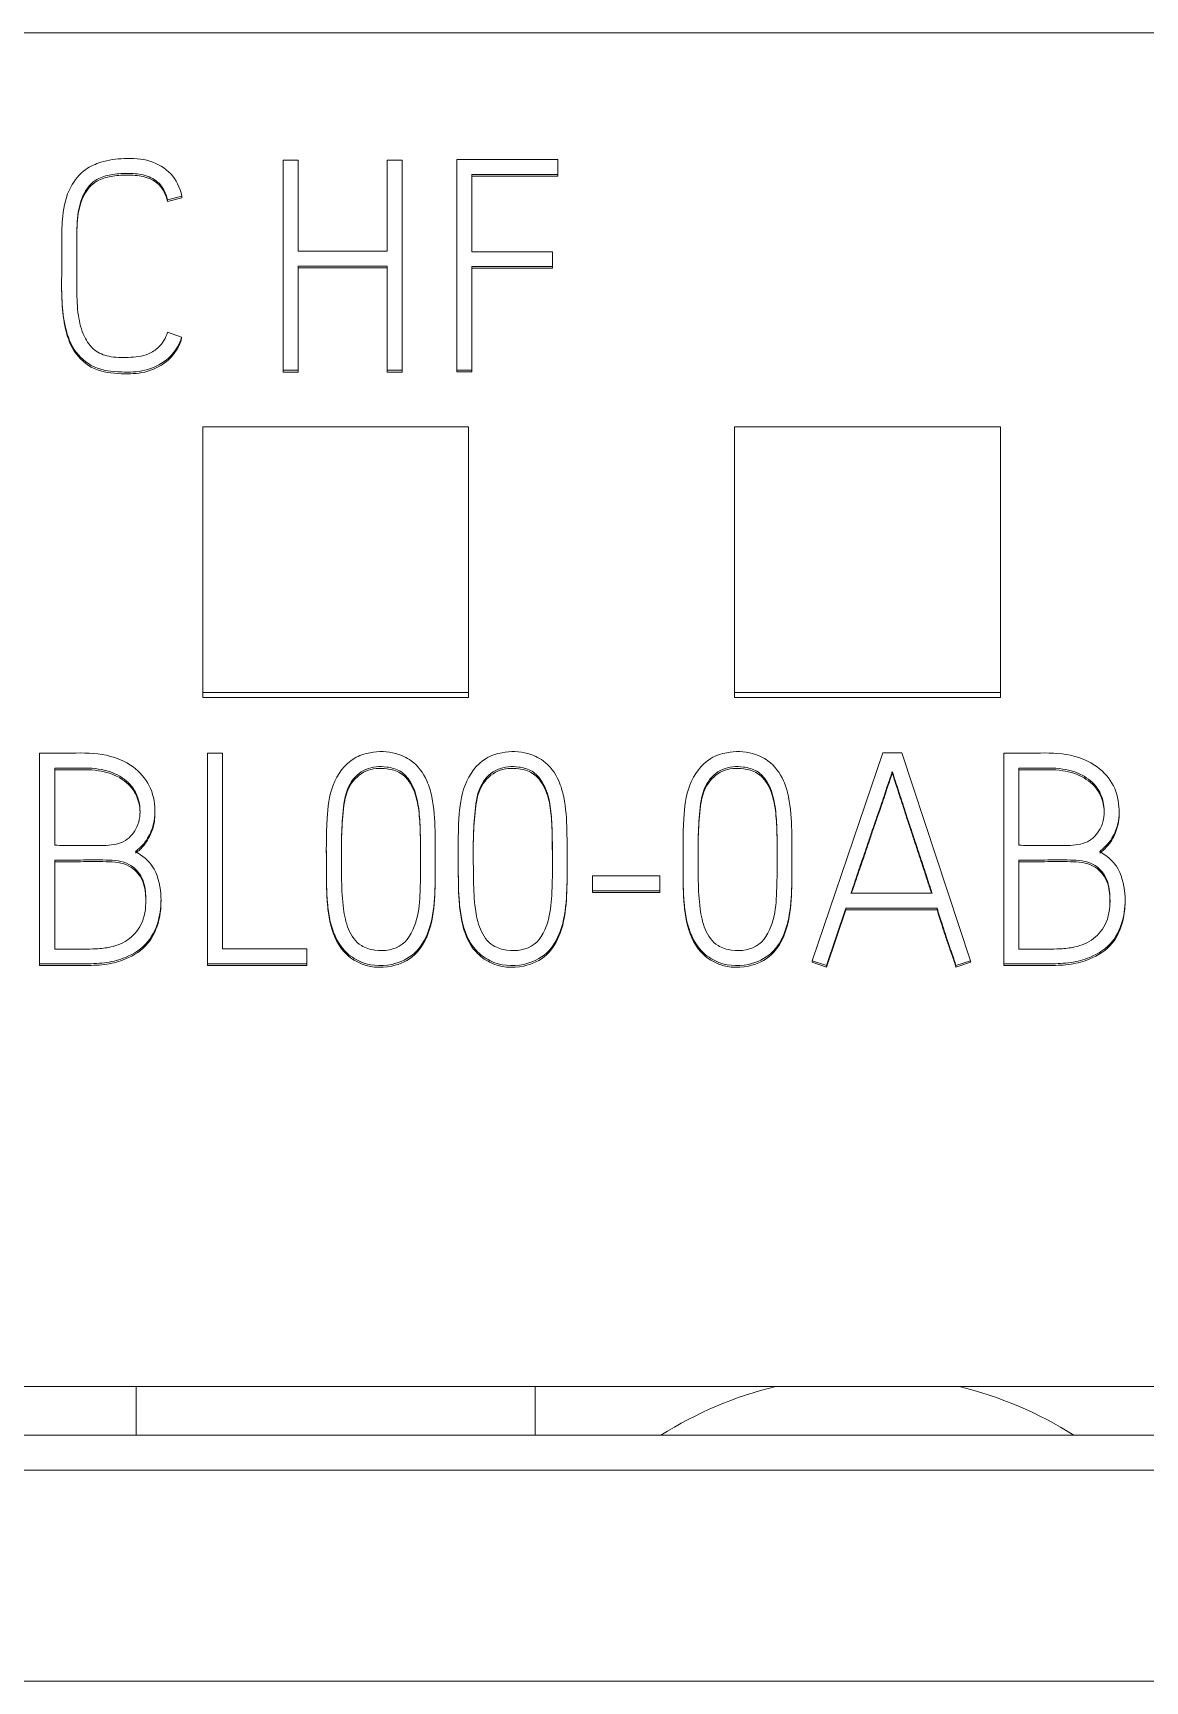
# Model space of a CAD drawing. Header units: millimetres. Extents: x 4137 to 6698, y 1400 to 3585.
# Drawn here: x 5265.77 to 5274.14, y 3360.38 to 3372.78 of the extents above; entities that cross this region are included whole.
import ezdxf

# ---------------------------------------------------------------- set-up
doc = ezdxf.new("R2010")
doc.units = ezdxf.units.MM
doc.layers.add('000-PI-Oprema', color=30, linetype='Continuous', lineweight=5)

msp = doc.modelspace()

# ---------------------------------------------------------------- linework, layer by layer
at = {"layer": '000-PI-Oprema', "color": 0, "linetype": 'ByBlock', "lineweight": 0}
for p, q in [((5280.448, 3372.778), (5255.648, 3372.778)), ((5267.654, 3371.822), (5267.654, 3370.24)), ((5267.765, 3371.822), (5267.654, 3371.822)), ((5267.765, 3371.136), (5267.765, 3371.822)), ((5268.549, 3371.822), (5268.435, 3371.822)), ((5268.435, 3371.822), (5268.435, 3371.136)), ((5268.549, 3370.24), (5268.549, 3371.822)), ((5268.959, 3371.825), (5268.959, 3370.242)), ((5269.72, 3371.825), (5268.959, 3371.825)), ((5269.72, 3371.712), (5269.72, 3371.825)), ((5269.072, 3371.131), (5269.072, 3371.712)), ((5269.072, 3371.712), (5269.72, 3371.712)), ((5269.072, 3371.7), (5269.72, 3371.7)), ((5269.72, 3371.712), (5269.72, 3371.7)), ((5266.891, 3371.55), (5266.782, 3371.523)), ((5266.891, 3371.537), (5266.782, 3371.51)), ((5266.782, 3371.523), (5266.782, 3371.51)), ((5266.891, 3371.55), (5266.891, 3371.537)), ((5265.988, 3371.188), (5265.988, 3371.175)), ((5265.988, 3371.053), (5265.988, 3371.066)), ((5268.435, 3371.136), (5267.765, 3371.136)), ((5269.68, 3371.131), (5269.072, 3371.131)), ((5269.68, 3371.021), (5269.68, 3371.131)), ((5267.765, 3370.24), (5267.765, 3371.023)), ((5267.765, 3371.023), (5268.435, 3371.023)), ((5267.765, 3371.011), (5268.435, 3371.011)), ((5268.435, 3371.023), (5268.435, 3370.24)), ((5269.072, 3370.242), (5269.072, 3371.021)), ((5269.072, 3371.021), (5269.68, 3371.021)), ((5269.072, 3371.009), (5269.68, 3371.009)), ((5269.68, 3371.021), (5269.68, 3371.009)), ((5265.987, 3370.888), (5265.987, 3370.875)), ((5266.784, 3370.526), (5266.889, 3370.489)), ((5266.889, 3370.489), (5266.889, 3370.476)), ((5267.654, 3370.24), (5267.765, 3370.24)), ((5267.654, 3370.24), (5267.654, 3370.227)), ((5267.654, 3370.227), (5267.765, 3370.227)), ((5267.765, 3370.24), (5267.765, 3370.227)), ((5268.435, 3370.24), (5268.435, 3370.227)), ((5268.435, 3370.24), (5268.549, 3370.24)), ((5268.435, 3370.227), (5268.549, 3370.227)), ((5268.549, 3370.24), (5268.549, 3370.227)), ((5268.959, 3370.242), (5269.072, 3370.242)), ((5268.959, 3370.242), (5268.959, 3370.229)), ((5268.959, 3370.229), (5269.072, 3370.229)), ((5269.072, 3370.242), (5269.072, 3370.229)), ((5267.048, 3369.814), (5267.048, 3367.815)), ((5269.048, 3369.814), (5267.048, 3369.814)), ((5269.048, 3367.815), (5269.048, 3369.814)), ((5271.048, 3369.814), (5271.048, 3367.815)), ((5273.048, 3369.814), (5271.048, 3369.814)), ((5273.048, 3367.815), (5273.048, 3369.814)), ((5267.048, 3367.815), (5267.048, 3367.777)), ((5267.048, 3367.815), (5269.048, 3367.815)), ((5267.048, 3367.777), (5269.048, 3367.777)), ((5269.048, 3367.815), (5269.048, 3367.777)), ((5271.048, 3367.815), (5271.048, 3367.777)), ((5271.048, 3367.815), (5273.048, 3367.815)), ((5271.048, 3367.777), (5273.048, 3367.777)), ((5273.048, 3367.815), (5273.048, 3367.777)), ((5265.821, 3365.774), (5265.821, 3367.359)), ((5267.084, 3367.359), (5267.084, 3365.774)), ((5267.197, 3367.359), (5267.084, 3367.359)), ((5267.197, 3365.886), (5267.197, 3367.359)), ((5272.164, 3367.363), (5271.633, 3365.798)), ((5272.306, 3367.363), (5272.164, 3367.363)), ((5272.823, 3365.798), (5272.306, 3367.363)), ((5273.074, 3365.774), (5273.074, 3367.359)), ((5265.935, 3367.247), (5265.935, 3366.666)), ((5272.235, 3367.222), (5272.235, 3367.21)), ((5273.187, 3367.247), (5273.187, 3366.666)), ((5266.689, 3366.911), (5266.689, 3366.931)), ((5273.942, 3366.911), (5273.942, 3366.931)), ((5267.978, 3366.625), (5267.978, 3366.612)), ((5268.97, 3366.625), (5268.97, 3366.612)), ((5270.661, 3366.625), (5270.661, 3366.612)), ((5265.935, 3366.555), (5265.935, 3365.884)), ((5268.797, 3366.581), (5268.797, 3366.594)), ((5269.789, 3366.581), (5269.789, 3366.594)), ((5271.48, 3366.581), (5271.48, 3366.594)), ((5273.187, 3366.555), (5273.187, 3365.884)), ((5269.98, 3366.437), (5269.98, 3366.324)), ((5270.486, 3366.437), (5269.98, 3366.437)), ((5270.486, 3366.324), (5270.486, 3366.437)), ((5266.734, 3366.239), (5266.734, 3366.251)), ((5269.98, 3366.324), (5269.98, 3366.312)), ((5269.98, 3366.324), (5270.486, 3366.324)), ((5269.98, 3366.312), (5270.486, 3366.312)), ((5270.486, 3366.324), (5270.486, 3366.312)), ((5272.534, 3366.305), (5271.924, 3366.305)), ((5273.986, 3366.239), (5273.986, 3366.251)), ((5271.74, 3365.763), (5271.886, 3366.192)), ((5271.74, 3365.75), (5271.886, 3366.18)), ((5271.886, 3366.192), (5271.886, 3366.18)), ((5271.886, 3366.192), (5272.572, 3366.192)), ((5271.886, 3366.18), (5272.572, 3366.18)), ((5272.572, 3366.192), (5272.572, 3366.18)), ((5267.832, 3365.886), (5267.197, 3365.886)), ((5267.832, 3365.774), (5267.832, 3365.886)), ((5265.821, 3365.774), (5265.821, 3365.761)), ((5267.084, 3365.774), (5267.084, 3365.761)), ((5267.084, 3365.774), (5267.832, 3365.774)), ((5267.084, 3365.761), (5267.832, 3365.761)), ((5267.832, 3365.774), (5267.832, 3365.761)), ((5271.633, 3365.798), (5271.633, 3365.786)), ((5271.633, 3365.798), (5271.74, 3365.763)), ((5271.633, 3365.786), (5271.74, 3365.75)), ((5271.74, 3365.763), (5271.74, 3365.75)), ((5272.714, 3365.763), (5272.823, 3365.798)), ((5272.714, 3365.75), (5272.823, 3365.786)), ((5272.714, 3365.763), (5272.714, 3365.75)), ((5272.823, 3365.798), (5272.823, 3365.786)), ((5273.074, 3365.774), (5273.074, 3365.761)), ((5280.448, 3362.595), (5255.648, 3362.595)), ((5266.548, 3362.595), (5266.548, 3362.227)), ((5269.548, 3362.595), (5269.548, 3362.227)), ((5280.548, 3362.227), (5255.548, 3362.227)), ((5280.548, 3361.964), (5255.548, 3361.964)), ((5256.548, 3360.378), (5279.548, 3360.378))]:
    msp.add_line(p, q, dxfattribs=at)
for start, end in [(103.753, 122.3801), (57.6199, 76.247)]:
    msp.add_arc((5272.048, 3359.778), 2.9, start, end, dxfattribs=at)
for points, knots in [([(5266.889, 3370.489), (5266.881, 3370.463), (5266.855, 3370.4), (5266.769, 3370.3), (5266.616, 3370.228), (5266.427, 3370.224), (5266.227, 3370.244), (5266.065, 3370.39), (5266.004, 3370.585), (5265.984, 3370.794), (5265.989, 3371.005), (5265.987, 3371.21), (5265.99, 3371.415), (5266.032, 3371.61), (5266.149, 3371.751), (5266.297, 3371.818), (5266.463, 3371.839), (5266.65, 3371.83), (5266.825, 3371.727), (5266.876, 3371.618), (5266.891, 3371.55)], [0, 0, 0, 0, 0.023749, 0.063372, 0.118592, 0.172501, 0.236244, 0.297229, 0.359591, 0.421629, 0.490644, 0.554667, 0.610982, 0.680492, 0.733777, 0.772528, 0.826559, 0.886213, 0.942216, 1, 1, 1, 1]), ([(5266.782, 3371.523), (5266.772, 3371.574), (5266.735, 3371.65), (5266.616, 3371.715), (5266.494, 3371.724), (5266.376, 3371.717), (5266.253, 3371.69), (5266.148, 3371.587), (5266.103, 3371.421), (5266.1, 3371.239), (5266.101, 3371.044), (5266.1, 3370.85), (5266.105, 3370.661), (5266.145, 3370.503), (5266.224, 3370.385), (5266.351, 3370.335), (5266.49, 3370.335), (5266.624, 3370.345), (5266.732, 3370.419), (5266.77, 3370.481), (5266.784, 3370.526)], [0, 0, 0, 0, 0.052928, 0.097969, 0.144851, 0.190624, 0.232935, 0.284925, 0.348337, 0.424764, 0.49245, 0.572241, 0.64631, 0.708712, 0.757514, 0.801091, 0.856423, 0.915681, 0.949914, 1, 1, 1, 1]), ([(5266.782, 3371.51), (5266.772, 3371.562), (5266.735, 3371.638), (5266.616, 3371.703), (5266.494, 3371.711), (5266.376, 3371.705), (5266.253, 3371.677), (5266.148, 3371.574), (5266.103, 3371.408), (5266.1, 3371.227), (5266.101, 3371.056), (5266.101, 3370.952), (5266.101, 3370.907)], [0, 0, 0, 0, 0.097342, 0.180178, 0.266401, 0.350584, 0.428399, 0.524015, 0.640638, 0.781197, 0.905681, 1, 1, 1, 1]), ([(5266.889, 3370.476), (5266.881, 3370.451), (5266.855, 3370.388), (5266.769, 3370.287), (5266.616, 3370.215), (5266.427, 3370.211), (5266.227, 3370.231), (5266.065, 3370.377), (5266.004, 3370.573), (5265.988, 3370.741), (5265.987, 3370.842), (5265.987, 3370.875)], [0, 0, 0, 0, 0.052439, 0.139927, 0.261857, 0.380889, 0.521635, 0.656293, 0.793992, 0.930972, 1, 1, 1, 1]), ([(5265.821, 3367.359), (5265.881, 3367.359), (5266.026, 3367.356), (5266.259, 3367.37), (5266.494, 3367.298), (5266.649, 3367.143), (5266.699, 3366.962), (5266.681, 3366.8), (5266.618, 3366.686), (5266.567, 3366.638), (5266.543, 3366.619)], [0, 0, 0, 0, 0.121799, 0.300471, 0.478612, 0.608153, 0.736749, 0.853072, 0.938599, 1, 1, 1, 1]), ([(5268.308, 3367.363), (5268.266, 3367.356), (5268.142, 3367.315), (5268.007, 3367.123), (5267.975, 3366.825), (5267.979, 3366.529), (5267.979, 3366.274), (5268.008, 3366.064), (5268.069, 3365.899), (5268.25, 3365.764), (5268.453, 3365.746), (5268.656, 3365.841), (5268.766, 3366.034), (5268.797, 3366.268), (5268.797, 3366.522), (5268.798, 3366.777), (5268.786, 3366.989), (5268.734, 3367.175), (5268.642, 3367.3), (5268.482, 3367.373), (5268.372, 3367.375), (5268.308, 3367.363)], [0, 0, 0, 0, 0.03125, 0.09375, 0.15625, 0.25, 0.3125, 0.34375, 0.40625, 0.4375, 0.5, 0.546875, 0.59375, 0.65625, 0.71875, 0.78125, 0.84375, 0.875, 0.921875, 0.953125, 1, 1, 1, 1]), ([(5269.3, 3367.363), (5269.258, 3367.356), (5269.134, 3367.315), (5268.999, 3367.123), (5268.967, 3366.825), (5268.971, 3366.529), (5268.971, 3366.274), (5269, 3366.064), (5269.061, 3365.899), (5269.242, 3365.764), (5269.445, 3365.746), (5269.648, 3365.841), (5269.758, 3366.034), (5269.789, 3366.268), (5269.789, 3366.522), (5269.79, 3366.777), (5269.778, 3366.989), (5269.726, 3367.175), (5269.634, 3367.3), (5269.474, 3367.373), (5269.364, 3367.375), (5269.3, 3367.363)], [0, 0, 0, 0, 0.03125, 0.09375, 0.15625, 0.25, 0.3125, 0.34375, 0.40625, 0.4375, 0.5, 0.546875, 0.59375, 0.65625, 0.71875, 0.78125, 0.84375, 0.875, 0.921875, 0.953125, 1, 1, 1, 1]), ([(5270.991, 3367.363), (5270.948, 3367.356), (5270.825, 3367.315), (5270.69, 3367.123), (5270.658, 3366.825), (5270.662, 3366.529), (5270.662, 3366.274), (5270.691, 3366.064), (5270.752, 3365.899), (5270.933, 3365.764), (5271.136, 3365.746), (5271.339, 3365.841), (5271.449, 3366.034), (5271.48, 3366.268), (5271.48, 3366.522), (5271.481, 3366.777), (5271.469, 3366.989), (5271.417, 3367.175), (5271.325, 3367.3), (5271.165, 3367.373), (5271.055, 3367.375), (5270.991, 3367.363)], [0, 0, 0, 0, 0.03125, 0.09375, 0.15625, 0.25, 0.3125, 0.34375, 0.40625, 0.4375, 0.5, 0.546875, 0.59375, 0.65625, 0.71875, 0.78125, 0.84375, 0.875, 0.921875, 0.953125, 1, 1, 1, 1]), ([(5273.074, 3367.359), (5273.133, 3367.359), (5273.279, 3367.356), (5273.512, 3367.37), (5273.746, 3367.298), (5273.901, 3367.143), (5273.951, 3366.962), (5273.934, 3366.8), (5273.871, 3366.686), (5273.819, 3366.638), (5273.795, 3366.619)], [0, 0, 0, 0, 0.121799, 0.300471, 0.478612, 0.608153, 0.736749, 0.853072, 0.938599, 1, 1, 1, 1]), ([(5265.935, 3366.666), (5265.983, 3366.666), (5266.068, 3366.665), (5266.198, 3366.666), (5266.327, 3366.661), (5266.472, 3366.684), (5266.57, 3366.807), (5266.585, 3366.951), (5266.542, 3367.093), (5266.426, 3367.199), (5266.253, 3367.253), (5266.085, 3367.245), (5265.975, 3367.247), (5265.935, 3367.247)], [0, 0, 0, 0, 0.089881, 0.159215, 0.241238, 0.333496, 0.41712, 0.515535, 0.593949, 0.688978, 0.794399, 0.924872, 1, 1, 1, 1]), ([(5266.577, 3366.909), (5266.577, 3366.922), (5266.573, 3366.977), (5266.542, 3367.081), (5266.426, 3367.186), (5266.253, 3367.241), (5266.085, 3367.232), (5265.975, 3367.234), (5265.935, 3367.234)], [0, 0, 0, 0, 0.046506, 0.200835, 0.387866, 0.595348, 0.852137, 1, 1, 1, 1]), ([(5268.534, 3367.223), (5268.504, 3367.241), (5268.416, 3367.264), (5268.27, 3367.256), (5268.128, 3367.122), (5268.102, 3366.923), (5268.089, 3366.717), (5268.092, 3366.539), (5268.092, 3366.364), (5268.101, 3366.205), (5268.134, 3366.033), (5268.218, 3365.908), (5268.378, 3365.862), (5268.57, 3365.89), (5268.671, 3366.111), (5268.687, 3366.348), (5268.687, 3366.596), (5268.685, 3366.824), (5268.669, 3366.999), (5268.626, 3367.135), (5268.564, 3367.204), (5268.534, 3367.223)], [0, 0, 0, 0, 0.03125, 0.078125, 0.125, 0.1875, 0.25, 0.3125, 0.34375, 0.40625, 0.453125, 0.5, 0.53125, 0.59375, 0.65625, 0.71875, 0.8125, 0.875, 0.921875, 0.96875, 1, 1, 1, 1]), ([(5268.534, 3367.21), (5268.504, 3367.228), (5268.416, 3367.251), (5268.27, 3367.243), (5268.128, 3367.109), (5268.102, 3366.91), (5268.092, 3366.747), (5268.091, 3366.65), (5268.091, 3366.623)], [0, 0, 0, 0, 0.114194, 0.285486, 0.456777, 0.685166, 0.913555, 1, 1, 1, 1]), ([(5269.526, 3367.223), (5269.496, 3367.241), (5269.408, 3367.264), (5269.262, 3367.256), (5269.12, 3367.122), (5269.094, 3366.923), (5269.081, 3366.717), (5269.084, 3366.539), (5269.084, 3366.364), (5269.093, 3366.205), (5269.126, 3366.033), (5269.21, 3365.908), (5269.37, 3365.862), (5269.562, 3365.89), (5269.663, 3366.111), (5269.679, 3366.348), (5269.679, 3366.596), (5269.677, 3366.824), (5269.661, 3366.999), (5269.618, 3367.135), (5269.556, 3367.204), (5269.526, 3367.223)], [0, 0, 0, 0, 0.03125, 0.078125, 0.125, 0.1875, 0.25, 0.3125, 0.34375, 0.40625, 0.453125, 0.5, 0.53125, 0.59375, 0.65625, 0.71875, 0.8125, 0.875, 0.921875, 0.96875, 1, 1, 1, 1]), ([(5269.526, 3367.21), (5269.496, 3367.228), (5269.408, 3367.251), (5269.262, 3367.243), (5269.12, 3367.109), (5269.094, 3366.91), (5269.084, 3366.747), (5269.083, 3366.65), (5269.083, 3366.623)], [0, 0, 0, 0, 0.114194, 0.285486, 0.456777, 0.685166, 0.913555, 1, 1, 1, 1]), ([(5271.217, 3367.223), (5271.187, 3367.241), (5271.099, 3367.264), (5270.953, 3367.256), (5270.811, 3367.122), (5270.785, 3366.923), (5270.772, 3366.717), (5270.775, 3366.539), (5270.775, 3366.364), (5270.784, 3366.205), (5270.817, 3366.033), (5270.901, 3365.908), (5271.061, 3365.862), (5271.253, 3365.89), (5271.354, 3366.111), (5271.369, 3366.348), (5271.37, 3366.596), (5271.368, 3366.824), (5271.352, 3366.999), (5271.309, 3367.135), (5271.247, 3367.204), (5271.217, 3367.223)], [0, 0, 0, 0, 0.03125, 0.078125, 0.125, 0.1875, 0.25, 0.3125, 0.34375, 0.40625, 0.453125, 0.5, 0.53125, 0.59375, 0.65625, 0.71875, 0.8125, 0.875, 0.921875, 0.96875, 1, 1, 1, 1]), ([(5271.217, 3367.21), (5271.187, 3367.228), (5271.099, 3367.251), (5270.953, 3367.243), (5270.811, 3367.109), (5270.785, 3366.91), (5270.775, 3366.747), (5270.774, 3366.65), (5270.774, 3366.623)], [0, 0, 0, 0, 0.114194, 0.285486, 0.456777, 0.685166, 0.913555, 1, 1, 1, 1]), ([(5271.924, 3366.305), (5271.935, 3366.337), (5271.957, 3366.402), (5271.99, 3366.501), (5272.024, 3366.6), (5272.057, 3366.697), (5272.088, 3366.79), (5272.119, 3366.878), (5272.147, 3366.959), (5272.172, 3367.034), (5272.193, 3367.099), (5272.211, 3367.152), (5272.225, 3367.192), (5272.232, 3367.214), (5272.235, 3367.222)], [0, 0, 0, 0, 0.106118, 0.213594, 0.322428, 0.429305, 0.530911, 0.627246, 0.716632, 0.797389, 0.869519, 0.929228, 0.972722, 1, 1, 1, 1]), ([(5272.235, 3367.222), (5272.237, 3367.214), (5272.245, 3367.192), (5272.257, 3367.152), (5272.275, 3367.099), (5272.296, 3367.034), (5272.32, 3366.959), (5272.346, 3366.878), (5272.375, 3366.79), (5272.406, 3366.697), (5272.438, 3366.6), (5272.471, 3366.501), (5272.503, 3366.402), (5272.524, 3366.337), (5272.534, 3366.305)], [0, 0, 0, 0, 0.027336, 0.070868, 0.130595, 0.202708, 0.283396, 0.372662, 0.4689, 0.570509, 0.677489, 0.786433, 0.893936, 1, 1, 1, 1]), ([(5273.187, 3366.666), (5273.235, 3366.666), (5273.32, 3366.665), (5273.45, 3366.666), (5273.579, 3366.661), (5273.724, 3366.684), (5273.822, 3366.807), (5273.837, 3366.951), (5273.794, 3367.093), (5273.679, 3367.199), (5273.505, 3367.253), (5273.337, 3367.245), (5273.227, 3367.247), (5273.187, 3367.247)], [0, 0, 0, 0, 0.089881, 0.159215, 0.241238, 0.333496, 0.41712, 0.515535, 0.593949, 0.688978, 0.794399, 0.924872, 1, 1, 1, 1]), ([(5273.829, 3366.909), (5273.829, 3366.922), (5273.825, 3366.977), (5273.794, 3367.081), (5273.679, 3367.186), (5273.505, 3367.241), (5273.337, 3367.232), (5273.227, 3367.234), (5273.187, 3367.234)], [0, 0, 0, 0, 0.046506, 0.200835, 0.387866, 0.595348, 0.852137, 1, 1, 1, 1]), ([(5268.686, 3366.536), (5268.686, 3366.563), (5268.686, 3366.661), (5268.685, 3366.811), (5268.669, 3366.987), (5268.626, 3367.122), (5268.564, 3367.191), (5268.534, 3367.21)], [0, 0, 0, 0, 0.115044, 0.410029, 0.631268, 0.852507, 1, 1, 1, 1]), ([(5269.678, 3366.536), (5269.678, 3366.563), (5269.678, 3366.661), (5269.677, 3366.811), (5269.661, 3366.987), (5269.618, 3367.122), (5269.556, 3367.191), (5269.526, 3367.21)], [0, 0, 0, 0, 0.115044, 0.410029, 0.631268, 0.852507, 1, 1, 1, 1]), ([(5271.369, 3366.536), (5271.369, 3366.563), (5271.369, 3366.661), (5271.368, 3366.811), (5271.352, 3366.987), (5271.309, 3367.122), (5271.247, 3367.191), (5271.217, 3367.21)], [0, 0, 0, 0, 0.115044, 0.410029, 0.631268, 0.852507, 1, 1, 1, 1]), ([(5271.928, 3366.305), (5271.938, 3366.333), (5271.958, 3366.394), (5271.99, 3366.488), (5272.024, 3366.587), (5272.057, 3366.684), (5272.088, 3366.778), (5272.119, 3366.865), (5272.147, 3366.947), (5272.172, 3367.021), (5272.193, 3367.086), (5272.211, 3367.14), (5272.225, 3367.18), (5272.232, 3367.201), (5272.235, 3367.21)], [0, 0, 0, 0, 0.09357, 0.202554, 0.312916, 0.421294, 0.524326, 0.622014, 0.712654, 0.794544, 0.867687, 0.928234, 0.972339, 1, 1, 1, 1]), ([(5272.235, 3367.21), (5272.237, 3367.201), (5272.245, 3367.18), (5272.257, 3367.14), (5272.275, 3367.086), (5272.296, 3367.021), (5272.32, 3366.947), (5272.346, 3366.865), (5272.375, 3366.777), (5272.406, 3366.684), (5272.438, 3366.587), (5272.471, 3366.488), (5272.501, 3366.394), (5272.521, 3366.333), (5272.53, 3366.305)], [0, 0, 0, 0, 0.02772, 0.071862, 0.132428, 0.205553, 0.287375, 0.377893, 0.475483, 0.578518, 0.686999, 0.797473, 0.906485, 1, 1, 1, 1]), ([(5266.689, 3366.913), (5266.69, 3366.866), (5266.676, 3366.779), (5266.618, 3366.673), (5266.567, 3366.625), (5266.543, 3366.607)], [0, 0, 0, 0, 0.39415, 0.746816, 1, 1, 1, 1]), ([(5273.942, 3366.913), (5273.942, 3366.866), (5273.929, 3366.779), (5273.871, 3366.673), (5273.819, 3366.625), (5273.795, 3366.607)], [0, 0, 0, 0, 0.39415, 0.746816, 1, 1, 1, 1]), ([(5266.543, 3366.619), (5266.596, 3366.589), (5266.694, 3366.508), (5266.742, 3366.31), (5266.729, 3366.113), (5266.649, 3365.926), (5266.489, 3365.822), (5266.324, 3365.779), (5266.164, 3365.773), (5265.996, 3365.774), (5265.879, 3365.774), (5265.821, 3365.774)], [0, 0, 0, 0, 0.103943, 0.238103, 0.352261, 0.47238, 0.599265, 0.688206, 0.785795, 0.892897, 1, 1, 1, 1]), ([(5267.978, 3366.612), (5267.978, 3366.566), (5267.979, 3366.435), (5267.979, 3366.261), (5268.008, 3366.051), (5268.069, 3365.886), (5268.25, 3365.751), (5268.453, 3365.733), (5268.656, 3365.828), (5268.766, 3366.021), (5268.797, 3366.255), (5268.797, 3366.449), (5268.797, 3366.557), (5268.797, 3366.581)], [0, 0, 0, 0, 0.065476, 0.18556, 0.245602, 0.365686, 0.425728, 0.545812, 0.635875, 0.725938, 0.846022, 0.966106, 1, 1, 1, 1]), ([(5268.97, 3366.612), (5268.97, 3366.566), (5268.971, 3366.435), (5268.971, 3366.261), (5269, 3366.051), (5269.061, 3365.886), (5269.242, 3365.751), (5269.445, 3365.733), (5269.648, 3365.828), (5269.758, 3366.021), (5269.789, 3366.255), (5269.789, 3366.449), (5269.789, 3366.557), (5269.789, 3366.581)], [0, 0, 0, 0, 0.065476, 0.18556, 0.245602, 0.365686, 0.425728, 0.545812, 0.635875, 0.725938, 0.846022, 0.966106, 1, 1, 1, 1]), ([(5270.661, 3366.612), (5270.661, 3366.566), (5270.662, 3366.435), (5270.662, 3366.261), (5270.691, 3366.051), (5270.752, 3365.886), (5270.933, 3365.751), (5271.136, 3365.733), (5271.339, 3365.828), (5271.449, 3366.021), (5271.48, 3366.255), (5271.48, 3366.449), (5271.48, 3366.557), (5271.48, 3366.581)], [0, 0, 0, 0, 0.065476, 0.18556, 0.245602, 0.365686, 0.425728, 0.545812, 0.635875, 0.725938, 0.846022, 0.966106, 1, 1, 1, 1]), ([(5273.795, 3366.619), (5273.848, 3366.589), (5273.946, 3366.508), (5273.994, 3366.31), (5273.981, 3366.113), (5273.902, 3365.926), (5273.742, 3365.822), (5273.576, 3365.779), (5273.417, 3365.773), (5273.248, 3365.774), (5273.132, 3365.774), (5273.074, 3365.774)], [0, 0, 0, 0, 0.103943, 0.238103, 0.352261, 0.47238, 0.599265, 0.688206, 0.785795, 0.892897, 1, 1, 1, 1]), ([(5265.935, 3365.884), (5265.974, 3365.884), (5266.078, 3365.885), (5266.218, 3365.883), (5266.371, 3365.898), (5266.505, 3365.953), (5266.614, 3366.095), (5266.626, 3366.265), (5266.605, 3366.426), (5266.491, 3366.547), (5266.314, 3366.558), (5266.129, 3366.555), (5265.999, 3366.555), (5265.935, 3366.555)], [0, 0, 0, 0, 0.066156, 0.175169, 0.23737, 0.32413, 0.412445, 0.52466, 0.605148, 0.683631, 0.78156, 0.89078, 1, 1, 1, 1]), ([(5266.62, 3366.235), (5266.62, 3366.247), (5266.619, 3366.307), (5266.605, 3366.414), (5266.491, 3366.534), (5266.314, 3366.546), (5266.129, 3366.542), (5265.999, 3366.543), (5265.935, 3366.543)], [0, 0, 0, 0, 0.039686, 0.202294, 0.36085, 0.558693, 0.779347, 1, 1, 1, 1]), ([(5273.187, 3365.884), (5273.226, 3365.884), (5273.33, 3365.885), (5273.47, 3365.883), (5273.623, 3365.898), (5273.757, 3365.953), (5273.866, 3366.095), (5273.878, 3366.265), (5273.857, 3366.426), (5273.744, 3366.547), (5273.566, 3366.558), (5273.381, 3366.555), (5273.251, 3366.555), (5273.187, 3366.555)], [0, 0, 0, 0, 0.066156, 0.175169, 0.23737, 0.32413, 0.412445, 0.52466, 0.605148, 0.683631, 0.78156, 0.89078, 1, 1, 1, 1]), ([(5273.873, 3366.235), (5273.873, 3366.247), (5273.871, 3366.307), (5273.857, 3366.414), (5273.744, 3366.534), (5273.566, 3366.546), (5273.381, 3366.542), (5273.251, 3366.543), (5273.187, 3366.543)], [0, 0, 0, 0, 0.039686, 0.202294, 0.36085, 0.558693, 0.779347, 1, 1, 1, 1]), ([(5266.734, 3366.24), (5266.734, 3366.194), (5266.722, 3366.085), (5266.649, 3365.913), (5266.489, 3365.81), (5266.324, 3365.766), (5266.164, 3365.76), (5265.996, 3365.762), (5265.879, 3365.761), (5265.821, 3365.761)], [0, 0, 0, 0, 0.115677, 0.279669, 0.452899, 0.574324, 0.707557, 0.853779, 1, 1, 1, 1]), ([(5273.986, 3366.24), (5273.986, 3366.194), (5273.974, 3366.085), (5273.902, 3365.913), (5273.742, 3365.81), (5273.576, 3365.766), (5273.417, 3365.76), (5273.248, 3365.762), (5273.132, 3365.761), (5273.074, 3365.761)], [0, 0, 0, 0, 0.115677, 0.279669, 0.452899, 0.574324, 0.707557, 0.853779, 1, 1, 1, 1]), ([(5272.572, 3366.192), (5272.578, 3366.172), (5272.59, 3366.133), (5272.609, 3366.077), (5272.626, 3366.024), (5272.642, 3365.975), (5272.657, 3365.93), (5272.672, 3365.887), (5272.687, 3365.845), (5272.701, 3365.803), (5272.71, 3365.776), (5272.714, 3365.763)], [0, 0, 0, 0, 0.138948, 0.27018, 0.393699, 0.508312, 0.612826, 0.707241, 0.810993, 0.908573, 1, 1, 1, 1]), ([(5272.572, 3366.18), (5272.578, 3366.16), (5272.59, 3366.121), (5272.609, 3366.064), (5272.626, 3366.011), (5272.642, 3365.962), (5272.657, 3365.918), (5272.672, 3365.874), (5272.687, 3365.832), (5272.701, 3365.791), (5272.71, 3365.763), (5272.714, 3365.75)], [0, 0, 0, 0, 0.138948, 0.27018, 0.393699, 0.508312, 0.612826, 0.707241, 0.810993, 0.908573, 1, 1, 1, 1])]:
    msp.add_open_spline(points, degree=3, knots=knots, dxfattribs=at)

doc.saveas('drawing.dxf')
